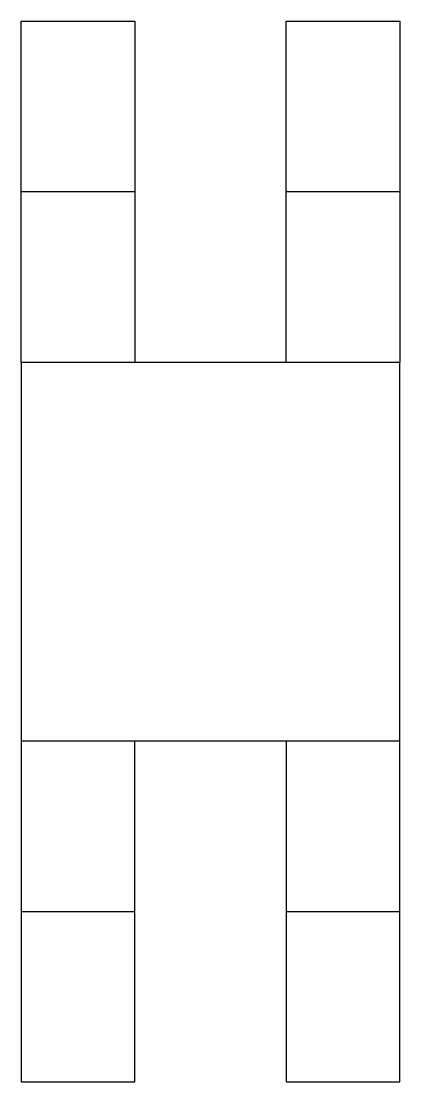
# Model space of a CAD drawing. Header units: metres. Extents: x 0 to 100, y -90 to 190.
import ezdxf

# ---------------------------------------------------------------- set-up
doc = ezdxf.new("R2010")
doc.units = ezdxf.units.M

msp = doc.modelspace()

# ---------------------------------------------------------------- linework, layer by layer
at = {"color": 7}
for p, q in [((0, 100), (0, 190)), ((0, 190), (30, 190)), ((30, 190), (30, 100)), ((70, 100), (70, 190)), ((70, 190), (100, 190)), ((100, 190), (100, 100)), ((0, 100), (0, 0)), ((30, 100), (70, 100)), ((100, 0), (100, 100)), ((0, 0), (0, -90)), ((30, -90), (30, 0)), ((30, 0), (70, 0)), ((70, 0), (70, -90)), ((100, -90), (100, 0)), ((0, -90), (30, -90)), ((70, -90), (100, -90))]:
    msp.add_line(p, q, dxfattribs=at)
at = {"color": 5}
for p, q in [((0, 145), (30, 145)), ((70, 145), (100, 145)), ((0, 100), (30, 100)), ((70, 100), (100, 100)), ((0, 0), (30, 0)), ((70, 0), (100, 0)), ((0, -45), (30, -45)), ((70, -45), (100, -45))]:
    msp.add_line(p, q, dxfattribs=at)

doc.saveas('drawing.dxf')
